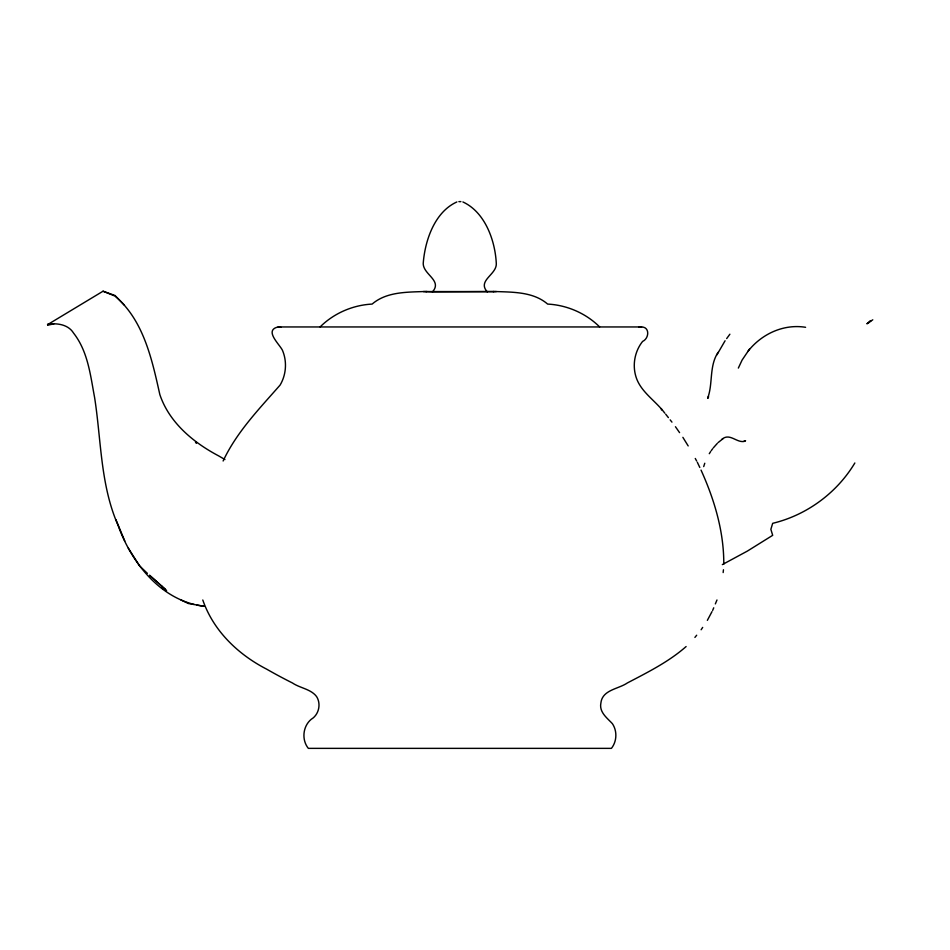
<?xml version="1.0" encoding="UTF-8"?>
<svg xmlns="http://www.w3.org/2000/svg" width="950" height="950" viewBox="0 0 950 950"><rect width="100%" height="100%" fill="white"/><g stroke="black" fill="none" stroke-linecap="round" stroke-linejoin="round"><path stroke-width="1.43" d="M723.781 564.146C723.971 531.596 714.376 499.522 701.029 470.084M723.152 572.565L723.449 569.763M703.701 466.593L704.769 463.244M712.654 610.411L713.735 607.798M715.35 603.903L716.977 599.996M718.046 352.391C708.949 366.332 713.153 383.61 707.655 398.252L708.593 396.673L707.667 398.228M738.34 368.077L742.104 360.062L749.586 348.959M716.929 354.825L725.076 340.765M707.346 620.362L711.989 611.646M870.449 320.625L868.609 322.869M223.119 460.999C236.764 431.918 259.291 408.821 280.108 385.059C286.294 374.656 287.185 361.416 282.447 350.277C279.395 344.078 263.72 330.184 278.148 326.954L641.618 326.954C650.073 327.026 649.111 338.58 642.592 341.43C635.063 350.906 632.403 363.909 635.621 375.582C639.884 391.626 655.417 400.378 664.762 413.119M709.282 453.696L710.553 451.713M53.924 323.843L47.749 325.197L47.809 324.211C57.083 322.929 68.269 324.413 73.566 333.094C87.982 351.536 90.404 375.202 94.584 397.421C101.294 440.171 100.32 484.856 118.002 525.172C131.623 563.409 161.666 601.314 204.321 606.302L197.042 605.031M701.124 629.755L702.679 627.404M854.846 462.983C836.879 492.967 806.681 515.149 772.682 523.319L770.866 529.328L772.682 535.325L747.424 551.059L722.332 564.609M726.679 338.58L729.885 334.21M711.194 450.728L712.595 448.839M694.901 637.414L696.682 635.229M713.284 447.901L717.203 443.519M425.885 291.591L432.488 291.852C443.08 279.965 421.432 274.123 423.344 261.974C425.327 239.59 434.981 211.838 456.855 201.958M747.84 351.488C761.366 334.115 783.465 323.689 805.588 327.299M320.114 326.919C333.878 313.262 352.794 305.069 372.127 304.083C386.175 291.983 405.911 292.184 423.403 291.567L496.363 291.567C513.855 292.184 533.591 291.983 547.639 304.083C566.972 305.069 585.889 313.262 599.64 326.919M718.01 442.664L723.057 438.639M686.114 646.546C668.693 661.865 647.734 672.279 627.321 682.979C618.343 689.118 602.359 689.771 600.899 702.953C598.987 712.156 607.003 717.856 612.382 723.663C617.357 731.025 616.942 741.416 611.42 748.363L308.346 748.363C301.435 739.86 302.801 726.251 311.256 719.281C318.867 714.78 321.338 703.903 316.54 696.504C310.876 689.023 300.01 688.144 292.446 682.979C283.729 678.609 275.132 674.001 266.665 669.156C238.118 654.467 213.406 630.871 202.789 599.996M872.777 319.794L866.887 323.796L871.055 320.696M47.5 324.686L103.039 291.211L114.38 295.83M721.822 439.387C729.517 432.582 736.357 442.736 743.898 441.453M745.263 440.753L743.909 441.441L745.572 440.753M638.875 327.275L641.618 326.954M432.488 291.852L493.881 291.591M493.133 291.591L496.363 291.567M458.886 201.626L460.881 201.626M423.403 291.567L426.633 291.591M278.148 326.954L280.891 327.275M194.121 604.521L188.302 603.499L180.963 599.949M462.911 201.958C485.141 212.194 495.247 240.718 496.304 263.708C496.636 274.728 477.007 280.571 487.279 291.852M224.936 459.527L218.643 455.881C193.301 442.522 169.231 422.572 159.838 394.571C152.047 359.67 143.747 320.637 115.354 296.376M166.63 590.829L162.177 588.062L161.678 586.067L149.482 575.225L165.597 589.594M147.381 573.349L139.626 565.962L128.309 548.174M161.678 586.067L165.716 589.701M195.736 442.379L196.519 443.116L195.463 442.118M124.45 305.199L115.021 295.498L103.039 291.211M665.712 414.212L668.384 417.608M670.166 419.876L671.947 422.133M675.45 426.716L679.571 432.63M682.872 437.344L688.18 445.93M695.269 458.47L696.647 460.999M697.336 462.27L699.806 467.483M124.782 541.037L115.936 519.686M661.449 408.571L661.449 409.913"/></g></svg>
